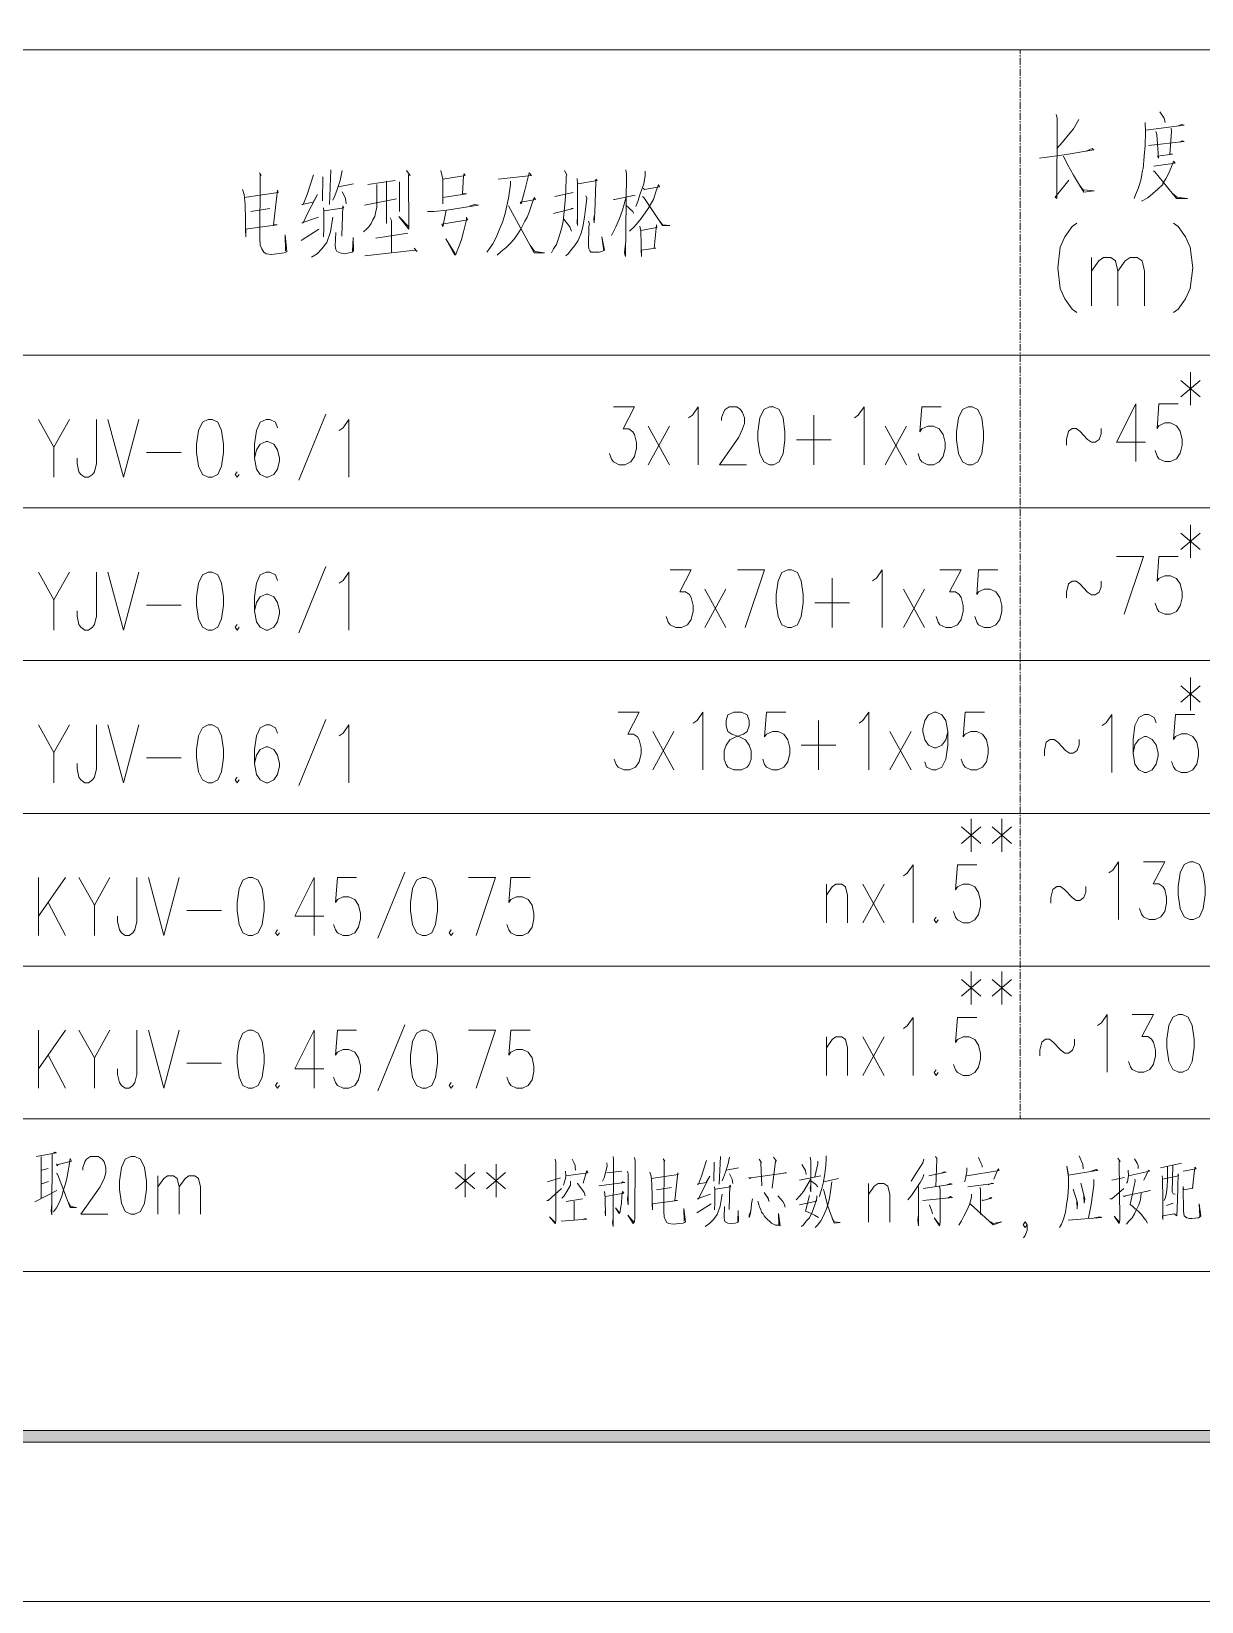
# Model space of a CAD drawing. Header units: millimetres. Extents: x -4415 to 173792, y -78716 to 47289.
# Drawn here: x 115265 to 136509, y -78716 to -50198 of the extents above; entities that cross this region are included whole.
import ezdxf

# ---------------------------------------------------------------- set-up
doc = ezdxf.new("R2010")
doc.units = ezdxf.units.MM

msp = doc.modelspace()

# ---------------------------------------------------------------- hatches: boundary and pattern name
h = msp.add_hatch(color=0)
h.dxf.hatch_style = 2
h.paths.add_polyline_path([(2980, -75821), (3191, -75611), (170687, -75611), (170896, -75821)])

# ---------------------------------------------------------------- linework, layer by layer
at = {"color": 0, "lineweight": 0}
for points in [[(-4415, -78716), (173792, -78716), (173792, 47289), (-4415, 47289)], [(128666, -57018), (128561, -57067), (128491, -57217), (128456, -57468), (128456, -57617), (128491, -57867), (128561, -58017), (128666, -58068), (128736, -58068), (128841, -58017), (128911, -57867), (128946, -57617), (128946, -57468), (128911, -57217), (128841, -57067), (128736, -57018)], [(132271, -57018), (132167, -57067), (132096, -57217), (132062, -57468), (132062, -57617), (132096, -57867), (132167, -58017), (132271, -58068), (132342, -58068), (132446, -58017), (132517, -57867), (132551, -57617), (132551, -57468), (132517, -57217), (132446, -57067), (132342, -57018)], [(118474, -57246), (118369, -57297), (118299, -57446), (118264, -57696), (118264, -57847), (118299, -58097), (118369, -58247), (118474, -58296), (118544, -58296), (118649, -58247), (118719, -58097), (118753, -57847), (118753, -57696), (118719, -57446), (118649, -57297), (118544, -57246)], [(118474, -60020), (118369, -60070), (118299, -60220), (118264, -60470), (118264, -60619), (118299, -60869), (118369, -61020), (118474, -61070), (118544, -61070), (118649, -61020), (118719, -60869), (118753, -60619), (118753, -60470), (118719, -60220), (118649, -60070), (118544, -60020)], [(128996, -59977), (128891, -60027), (128820, -60177), (128785, -60427), (128785, -60577), (128820, -60827), (128891, -60977), (128996, -61027), (129066, -61027), (129171, -60977), (129240, -60827), (129275, -60577), (129275, -60427), (129240, -60177), (129171, -60027), (129066, -59977)], [(128017, -62562), (127911, -62612), (127877, -62713), (127877, -62813), (127911, -62912), (127981, -62962), (128122, -63012), (128227, -63063), (128297, -63162), (128331, -63262), (128331, -63413), (128297, -63512), (128261, -63562), (128156, -63612), (128017, -63612), (127911, -63562), (127877, -63512), (127842, -63413), (127842, -63262), (127877, -63162), (127947, -63063), (128052, -63012), (128192, -62962), (128261, -62912), (128297, -62813), (128297, -62713), (128261, -62612), (128156, -62562)], [(118474, -62793), (118369, -62844), (118299, -62993), (118264, -63243), (118264, -63393), (118299, -63643), (118369, -63794), (118474, -63843), (118544, -63843), (118649, -63794), (118719, -63643), (118753, -63393), (118753, -63243), (118719, -62993), (118649, -62844), (118544, -62793)], [(136295, -65280), (136190, -65330), (136121, -65480), (136085, -65730), (136085, -65881), (136121, -66130), (136190, -66280), (136295, -66330), (136365, -66330), (136470, -66280), (136540, -66130), (136576, -65881), (136576, -65730), (136540, -65480), (136470, -65330), (136365, -65280)], [(119209, -65567), (119103, -65616), (119034, -65767), (118999, -66017), (118999, -66167), (119034, -66416), (119103, -66567), (119209, -66617), (119280, -66617), (119384, -66567), (119454, -66416), (119489, -66167), (119489, -66017), (119454, -65767), (119384, -65616), (119280, -65567)], [(122359, -65567), (122254, -65616), (122184, -65767), (122149, -66017), (122149, -66167), (122184, -66416), (122254, -66567), (122359, -66617), (122429, -66617), (122534, -66567), (122604, -66416), (122640, -66167), (122640, -66017), (122604, -65767), (122534, -65616), (122429, -65567)], [(136092, -68053), (135986, -68104), (135917, -68254), (135881, -68503), (135881, -68653), (135917, -68904), (135986, -69054), (136092, -69103), (136161, -69103), (136267, -69054), (136336, -68904), (136372, -68653), (136372, -68503), (136336, -68254), (136267, -68104), (136161, -68053)], [(119209, -68340), (119103, -68390), (119034, -68541), (118999, -68790), (118999, -68940), (119034, -69190), (119103, -69340), (119209, -69390), (119280, -69390), (119384, -69340), (119454, -69190), (119489, -68940), (119489, -68790), (119454, -68541), (119384, -68390), (119280, -68340)], [(122359, -68340), (122254, -68390), (122184, -68541), (122149, -68790), (122149, -68940), (122184, -69190), (122254, -69340), (122359, -69390), (122429, -69390), (122534, -69340), (122604, -69190), (122640, -68940), (122640, -68790), (122604, -68541), (122534, -68390), (122429, -68340)], [(117073, -70632), (116968, -70682), (116898, -70832), (116863, -71082), (116863, -71232), (116898, -71482), (116968, -71632), (117073, -71682), (117143, -71682), (117248, -71632), (117318, -71482), (117353, -71232), (117353, -71082), (117318, -70832), (117248, -70682), (117143, -70632)], [(2980, -75821), (3191, -75611), (170687, -75611), (170896, -75821)]]:
    msp.add_lwpolyline(points, close=True, dxfattribs=at)
for points in [[(95256, -50533), (155812, -50533)], [(133213, -50533), (133213, -50603)], [(133213, -50627), (133213, -50652)], [(133213, -50677), (133213, -50802)], [(133213, -50827), (133213, -50853)], [(133213, -50877), (133213, -51002)], [(133213, -51028), (133213, -51052)], [(133213, -51077), (133213, -51203)], [(133213, -51227), (133213, -51252)], [(133213, -51277), (133213, -51402)], [(133213, -51427), (133213, -51452)], [(133213, -51477), (133213, -51602)], [(133213, -51627), (133213, -51652)], [(133213, -51677), (133213, -51803)], [(133213, -51827), (133213, -51852)], [(133213, -51877), (133213, -52002)], [(133870, -51709), (133888, -51774), (133879, -53232), (133852, -53207), (134102, -52900)], [(134282, -51798), (134184, -51965), (134085, -52081), (133986, -52209), (133879, -52323)], [(135482, -51850), (135491, -52029), (135482, -52273), (135465, -52464), (135446, -52695), (135438, -52721), (135411, -52874), (135366, -53040), (135312, -53168), (135285, -53232)], [(135500, -51991), (136190, -51901), (136145, -51889), (136082, -51914)], [(135751, -51658), (135832, -51774), (135849, -51850)], [(133213, -52027), (133213, -52052)], [(133213, -52078), (133213, -52202)], [(135545, -52273), (136190, -52196), (136154, -52183), (136118, -52209)], [(135679, -52016), (135698, -52068), (135724, -52503), (135706, -52464), (135984, -52426), (135931, -52426), (135966, -52016), (135957, -51953)], [(133213, -52227), (133213, -52253)], [(133213, -52277), (133213, -52402)], [(133213, -52428), (133213, -52452)], [(133566, -52503), (134013, -52438), (134551, -52349), (134524, -52323), (134416, -52375)], [(134005, -52464), (134076, -52618), (134184, -52810), (134291, -52989), (134372, -53117), (134560, -53091), (134372, -53078)], [(120702, -52713), (120674, -53340)], [(120907, -52726), (120872, -52905), (120818, -53072), (120773, -53186), (120737, -53263)], [(122072, -52726), (122144, -52815), (122108, -52802), (122117, -53788), (121937, -53557), (122117, -53749)], [(122699, -52726), (122735, -52879), (122735, -53327), (122735, -53212), (123164, -53148), (123093, -53148), (123111, -52828), (123119, -52776), (123138, -52815), (123075, -52828), (122735, -52879)], [(124946, -52726), (124983, -52802), (124974, -52841), (124965, -53096), (124956, -53276), (124946, -53403), (124929, -53532), (124920, -53647), (124893, -53762), (124866, -53865), (124831, -53980), (124795, -54069), (124741, -54146), (124705, -54222)], [(126058, -52713), (126066, -52789), (126049, -54287), (126031, -54222), (126049, -54056)], [(126408, -52739), (126408, -52815), (126381, -52969), (126317, -53148), (126272, -53288), (126237, -53379)], [(133213, -52477), (133213, -52602)], [(133213, -52627), (133213, -52652)], [(133213, -52678), (133213, -52802)], [(135644, -52643), (136028, -52592), (136001, -52554), (135957, -52669), (135904, -52797), (135859, -52874), (135805, -52963), (135805, -52976), (135715, -53066), (135626, -53142), (135535, -53220), (135420, -53283)], [(135634, -52733), (135661, -52746), (136055, -53232), (136253, -53232), (136244, -53232), (136065, -53207), (135984, -53142)], [(119403, -52764), (119438, -52815), (119420, -52802), (119420, -53109), (119412, -53711), (119412, -53954), (119420, -54082), (119447, -54146), (119483, -54210), (119527, -54235), (119626, -54248), (119851, -54222), (119886, -54210), (119904, -54197), (119869, -53890), (119877, -54185)], [(120387, -52802), (120271, -53161), (120199, -53340), (120173, -53340), (120379, -53301), (120459, -53161), (120290, -53481), (120199, -53673), (120173, -53673), (120478, -53570)], [(120558, -52841), (120549, -53276)], [(120836, -53020), (121113, -52969)], [(121535, -52981), (121535, -53301), (121535, -53392), (121517, -53468), (121498, -53557), (121463, -53621), (121436, -53686), (121391, -53749), (121346, -53788), (121292, -53839)], [(121373, -52981), (121866, -52905)], [(121713, -52917), (121713, -53686)], [(121946, -52930), (121946, -53468)], [(123962, -52917), (123962, -52981), (123926, -53225), (123899, -53366), (123863, -53506), (123818, -53660), (123765, -53788), (123702, -53941), (123639, -54056), (123568, -54159), (123532, -54210)], [(123738, -52879), (124346, -52815), (124302, -52764), (124284, -52841), (124222, -53083), (124159, -53327), (124141, -53301), (124159, -53301), (124418, -53250), (124391, -53212), (124346, -53353), (124302, -53481), (124266, -53570), (124222, -53647), (124159, -53775), (124096, -53877), (124024, -53980), (123962, -54043), (123882, -54120), (123791, -54197), (123719, -54261)], [(125171, -52867), (125179, -52956), (125179, -53595), (125179, -53723), (125171, -53673), (125179, -53545)], [(125189, -52969), (125538, -52905), (125511, -52879), (125511, -52943), (125493, -53481), (125484, -53673), (125476, -53608), (125484, -53545)], [(126371, -53046), (126398, -53072), (126667, -53020), (126649, -52981), (126604, -53109), (126559, -53250), (126505, -53340), (126461, -53416), (126408, -53493), (126336, -53595), (126282, -53660), (126210, -53749), (126121, -53826)], [(133213, -52827), (133213, -52853)], [(133213, -52877), (133213, -53002)], [(133213, -53028), (133213, -53052)], [(134291, -52989), (134372, -53091)], [(119098, -53072), (119125, -53161), (119143, -53340), (119152, -53621), (119152, -53647), (119160, -53928), (119152, -53788), (119725, -53711), (119663, -53711), (119734, -53083), (119743, -53122), (119125, -53212)], [(120907, -53109), (120970, -53225), (120979, -53327)], [(121311, -53353), (121892, -53237)], [(124768, -53199), (125099, -53122)], [(125332, -53186), (125350, -53225), (125332, -53379), (125305, -53570), (125278, -53749), (125243, -53865), (125189, -53993), (125126, -54095), (125072, -54159), (125010, -54235), (124965, -54274)], [(126058, -53225), (125995, -53442), (125942, -53595), (125878, -53749), (125798, -53902)], [(125834, -53250), (125851, -53250), (126228, -53174)], [(126362, -53199), (126381, -53212), (126721, -53723), (126855, -53723), (126721, -53711), (126676, -53647)], [(133213, -53077), (133213, -53203)], [(133213, -53227), (133213, -53252)], [(133213, -53278), (133213, -53402)], [(119251, -53468), (119591, -53416)], [(120737, -53570), (120692, -53839), (120630, -54031), (120540, -54146), (120451, -54235), (120352, -54300)], [(120567, -53403), (120576, -53468), (120576, -53749), (120576, -53775), (120567, -53928)], [(120585, -53455), (120934, -53403), (120917, -53366), (120898, -53915)], [(121776, -53583), (121803, -53634), (121803, -54210)], [(122457, -53468), (122573, -53468), (122806, -53442), (123379, -53353), (123317, -53340), (123227, -53366)], [(122797, -53442), (122735, -53749), (122717, -53699), (123191, -53621), (123164, -53570), (123164, -53621), (123111, -53839), (123075, -53980), (123030, -54095), (122995, -54185), (122968, -54248), (122950, -54261), (122789, -53967), (122958, -54235)], [(123926, -53366), (124391, -54222), (124579, -54222), (124410, -54197), (124391, -54185), (124320, -54082)], [(124741, -53506), (125099, -53416), (125072, -53416), (125064, -53429)], [(124929, -53608), (125037, -53749), (125072, -53826)], [(126058, -53353), (126183, -53468), (126201, -53506)], [(133213, -53427), (133213, -53453)], [(133213, -53477), (133213, -53602)], [(120164, -53993), (120486, -53788)], [(120791, -53852), (120782, -54095), (120791, -54159), (120809, -54197), (120872, -54222), (120952, -54235), (121033, -54222), (121086, -54210), (121113, -54185), (121104, -53941), (121096, -54185)], [(121517, -53954), (122099, -53865)], [(125377, -53647), (125395, -53699), (125386, -53736), (125377, -54095), (125386, -54146), (125404, -54185), (125422, -54210), (125457, -54210), (125574, -54210), (125619, -54197), (125672, -54172), (125619, -53928), (125655, -54185)], [(126309, -53736), (126326, -53826), (126344, -54287), (126336, -54172), (126604, -54133), (126569, -54133), (126613, -53711), (126622, -53762), (126326, -53813)], [(133213, -53628), (133213, -53652)], [(133213, -53677), (133213, -53803)], [(133213, -53827), (133213, -53852)], [(133213, -53878), (133213, -54002)], [(134247, -53680), (134160, -53743), (134029, -53929), (133941, -54117), (133897, -54492), (133941, -54868), (134029, -55054), (134160, -55242), (134247, -55304)], [(135998, -53680), (136085, -53743), (136216, -53929), (136304, -54117), (136348, -54492), (136304, -54868), (136216, -55054), (136085, -55242), (135998, -55304)], [(122216, -54133), (122269, -54197), (122233, -54172), (121319, -54274)], [(133213, -54027), (133213, -54053)], [(133213, -54077), (133213, -54202)], [(133213, -54228), (133213, -54252)], [(133213, -54277), (133213, -54403)], [(133213, -54427), (133213, -54452)], [(134510, -55180), (134510, -54305)], [(134510, -54555), (134641, -54367), (134729, -54305), (134860, -54305), (134948, -54367), (134991, -54555), (134991, -55180)], [(134991, -54555), (135123, -54367), (135210, -54305), (135341, -54305), (135429, -54367), (135473, -54555), (135473, -55180)], [(133213, -54477), (133213, -54602)], [(133213, -54627), (133213, -54652)], [(133213, -54678), (133213, -54802)], [(133213, -54828), (133213, -54853)], [(133213, -54877), (133213, -55003)], [(133213, -55028), (133213, -55052)], [(133213, -55077), (133213, -55202)], [(133213, -55227), (133213, -55252)], [(133213, -55278), (133213, -55402)], [(133213, -55427), (133213, -55453)], [(133213, -55477), (133213, -55602)], [(133213, -55628), (133213, -55652)], [(133213, -55677), (133213, -55803)], [(133213, -55827), (133213, -55852)], [(133213, -55878), (133213, -56002)], [(95256, -56080), (155812, -56080)], [(133213, -56027), (133213, -56053)], [(133213, -56077), (133213, -56202)], [(133213, -56228), (133213, -56252)], [(133213, -56277), (133213, -56403)], [(133213, -56427), (133213, -56452)], [(136306, -56387), (136306, -56987)], [(133213, -56478), (133213, -56602)], [(133213, -56627), (133213, -56653)], [(133213, -56677), (133213, -56802)], [(136131, -56537), (136481, -56836)], [(136481, -56537), (136131, -56836)], [(125831, -57018), (126216, -57018), (126006, -57417), (126111, -57417), (126181, -57468), (126216, -57517), (126251, -57667), (126251, -57767), (126216, -57917), (126146, -58017), (126041, -58068), (125936, -58068), (125831, -58017), (125796, -57968), (125761, -57867)], [(127197, -57217), (127266, -57167), (127372, -57018), (127372, -58068)], [(127791, -57267), (127791, -57217), (127827, -57118), (127861, -57067), (127931, -57018), (128071, -57018), (128141, -57067), (128177, -57118), (128211, -57217), (128211, -57317), (128177, -57417), (128106, -57567), (127756, -58068), (128246, -58068)], [(130207, -57217), (130276, -57167), (130382, -57018), (130382, -58068)], [(131781, -57018), (131431, -57018), (131396, -57468), (131431, -57417), (131537, -57368), (131641, -57368), (131746, -57417), (131817, -57517), (131851, -57667), (131851, -57767), (131817, -57917), (131746, -58017), (131641, -58068), (131537, -58068), (131431, -58017), (131396, -57968), (131362, -57867)], [(133213, -56828), (133213, -56852)], [(133213, -56877), (133213, -57003)], [(133213, -57027), (133213, -57052)], [(135315, -56960), (134965, -57660), (135490, -57660)], [(135315, -56960), (135315, -58010)], [(136085, -56960), (135735, -56960), (135700, -57410), (135735, -57360), (135840, -57310), (135946, -57310), (136051, -57360), (136121, -57460), (136155, -57609), (136155, -57710), (136121, -57859), (136051, -57960), (135946, -58010), (135840, -58010), (135735, -57960), (135700, -57910), (135665, -57810)], [(115393, -57246), (115674, -57747), (115954, -57246)], [(116444, -57246), (116444, -58046), (116409, -58196), (116374, -58247), (116304, -58296), (116234, -58296), (116164, -58247), (116129, -58196), (116093, -58046), (116093, -57946)], [(116654, -57246), (116934, -58296), (117214, -57246)], [(119734, -57397), (119699, -57297), (119594, -57246), (119524, -57246), (119419, -57297), (119349, -57446), (119314, -57696), (119314, -57946), (119349, -58146), (119419, -58247), (119524, -58296), (119559, -58296), (119664, -58247), (119734, -58146), (119769, -57997), (119769, -57946), (119734, -57796), (119664, -57696), (119559, -57647), (119524, -57647), (119419, -57696), (119349, -57796), (119314, -57946)], [(120610, -57147), (120119, -58347)], [(120854, -57446), (120924, -57397), (121029, -57246), (121029, -58296)], [(129471, -57167), (129471, -58068)], [(133213, -57078), (133213, -57202)], [(133213, -57227), (133213, -57253)], [(133213, -57278), (133213, -57402)], [(126461, -58068), (126847, -57368)], [(126847, -58068), (126461, -57368)], [(130766, -58068), (131151, -57368)], [(131151, -58068), (130766, -57368)], [(133213, -57428), (133213, -57453)], [(133213, -57477), (133213, -57603)], [(134055, -57710), (134055, -57609), (134091, -57460), (134160, -57410), (134230, -57410), (134300, -57460), (134440, -57609), (134510, -57660), (134580, -57660), (134650, -57609), (134685, -57509), (134685, -57410)], [(115674, -57747), (115674, -58296)], [(117354, -57847), (117984, -57847)], [(129157, -57617), (129786, -57617)], [(133213, -57628), (133213, -57652)], [(133213, -57677), (133213, -57803)], [(133213, -57827), (133213, -57853)], [(133213, -57878), (133213, -58002)], [(133213, -58028), (133213, -58053)], [(133213, -58077), (133213, -58203)], [(118999, -58196), (118964, -58247), (118999, -58296), (119034, -58247)], [(133213, -58228), (133213, -58252)], [(133213, -58277), (133213, -58403)], [(133213, -58427), (133213, -58452)], [(133213, -58478), (133213, -58602)], [(133213, -58627), (133213, -58653)], [(133213, -58677), (133213, -58803)], [(95256, -58853), (155812, -58853)], [(133213, -58828), (133213, -58852)], [(133213, -58877), (133213, -59003)], [(133213, -59027), (133213, -59052)], [(133213, -59078), (133213, -59202)], [(133213, -59227), (133213, -59253)], [(133213, -59277), (133213, -59402)], [(136131, -59310), (136481, -59610)], [(136481, -59310), (136131, -59610)], [(136306, -59160), (136306, -59761)], [(133213, -59428), (133213, -59452)], [(133213, -59477), (133213, -59603)], [(133213, -59627), (133213, -59652)], [(133213, -59678), (133213, -59802)], [(133213, -59827), (133213, -59853)], [(133213, -59878), (133213, -60002)], [(134965, -59734), (135455, -59734), (135105, -60784)], [(136085, -59734), (135735, -59734), (135700, -60184), (135735, -60133), (135840, -60084), (135946, -60084), (136051, -60133), (136121, -60233), (136155, -60383), (136155, -60483), (136121, -60633), (136051, -60733), (135946, -60784), (135840, -60784), (135735, -60733), (135700, -60684), (135665, -60583)], [(115393, -60020), (115674, -60520), (115954, -60020)], [(116444, -60020), (116444, -60820), (116409, -60970), (116374, -61020), (116304, -61070), (116234, -61070), (116164, -61020), (116129, -60970), (116093, -60820), (116093, -60720)], [(116654, -60020), (116934, -61070), (117214, -60020)], [(119734, -60170), (119699, -60070), (119594, -60020), (119524, -60020), (119419, -60070), (119349, -60220), (119314, -60470), (119314, -60720), (119349, -60920), (119419, -61020), (119524, -61070), (119559, -61070), (119664, -61020), (119734, -60920), (119769, -60770), (119769, -60720), (119734, -60570), (119664, -60470), (119559, -60420), (119524, -60420), (119419, -60470), (119349, -60570), (119314, -60720)], [(120610, -59919), (120119, -61120)], [(120854, -60220), (120924, -60170), (121029, -60020), (121029, -61070)], [(126861, -59977), (127245, -59977), (127036, -60377), (127140, -60377), (127210, -60427), (127245, -60477), (127280, -60627), (127280, -60727), (127245, -60877), (127175, -60977), (127070, -61027), (126965, -61027), (126861, -60977), (126825, -60927), (126790, -60827)], [(128085, -59977), (128575, -59977), (128225, -61027)], [(129800, -60127), (129800, -61027)], [(130535, -60177), (130605, -60127), (130710, -59977), (130710, -61027)], [(131760, -59977), (132145, -59977), (131935, -60377), (132040, -60377), (132110, -60427), (132145, -60477), (132181, -60627), (132181, -60727), (132145, -60877), (132076, -60977), (131970, -61027), (131865, -61027), (131760, -60977), (131726, -60927), (131690, -60827)], [(132810, -59977), (132460, -59977), (132426, -60427), (132460, -60377), (132565, -60327), (132670, -60327), (132776, -60377), (132845, -60477), (132881, -60627), (132881, -60727), (132845, -60877), (132776, -60977), (132670, -61027), (132565, -61027), (132460, -60977), (132426, -60927), (132390, -60827)], [(133213, -60028), (133213, -60053)], [(133213, -60077), (133213, -60203)], [(127491, -61027), (127875, -60327)], [(127875, -61027), (127491, -60327)], [(131095, -61027), (131480, -60327)], [(131480, -61027), (131095, -60327)], [(133213, -60228), (133213, -60252)], [(133213, -60278), (133213, -60403)], [(133213, -60427), (133213, -60453)], [(134055, -60483), (134055, -60383), (134091, -60233), (134160, -60184), (134230, -60184), (134300, -60233), (134440, -60383), (134510, -60434), (134580, -60434), (134650, -60383), (134685, -60283), (134685, -60184)], [(115674, -60520), (115674, -61070)], [(117354, -60619), (117984, -60619)], [(129485, -60577), (130115, -60577)], [(133213, -60478), (133213, -60602)], [(133213, -60628), (133213, -60653)], [(133213, -60677), (133213, -60803)], [(118999, -60970), (118964, -61020), (118999, -61070), (119034, -61020)], [(133213, -60828), (133213, -60852)], [(133213, -60878), (133213, -61003)], [(133213, -61027), (133213, -61053)], [(133213, -61078), (133213, -61202)], [(133213, -61228), (133213, -61253)], [(133213, -61277), (133213, -61403)], [(133213, -61428), (133213, -61452)], [(133213, -61477), (133213, -61603)], [(95256, -61626), (155812, -61626)], [(133213, -61627), (133213, -61652)], [(133213, -61678), (133213, -61802)], [(133213, -61828), (133213, -61853)], [(133213, -61877), (133213, -62003)], [(133213, -62028), (133213, -62052)], [(133213, -62077), (133213, -62203)], [(136131, -62084), (136481, -62383)], [(136481, -62084), (136131, -62383)], [(136306, -61933), (136306, -62533)], [(133213, -62227), (133213, -62252)], [(133213, -62278), (133213, -62402)], [(133213, -62427), (133213, -62453)], [(120610, -62693), (120119, -63894)], [(125917, -62562), (126301, -62562), (126092, -62962), (126197, -62962), (126267, -63012), (126301, -63063), (126337, -63212), (126337, -63312), (126301, -63462), (126231, -63562), (126126, -63612), (126021, -63612), (125917, -63562), (125882, -63512), (125846, -63413)], [(127281, -62762), (127351, -62713), (127456, -62562), (127456, -63612)], [(128961, -62562), (128611, -62562), (128577, -63012), (128611, -62962), (128717, -62912), (128822, -62912), (128927, -62962), (128997, -63063), (129032, -63212), (129032, -63312), (128997, -63462), (128927, -63562), (128822, -63612), (128717, -63612), (128611, -63562), (128577, -63512), (128542, -63413)], [(129557, -62713), (129557, -63612)], [(130291, -62762), (130362, -62713), (130466, -62562), (130466, -63612)], [(131902, -62912), (131867, -63063), (131796, -63162), (131692, -63212), (131657, -63212), (131552, -63162), (131482, -63063), (131447, -62912), (131447, -62862), (131482, -62713), (131552, -62612), (131657, -62562), (131692, -62562), (131796, -62612), (131867, -62713), (131902, -62912), (131902, -63162), (131867, -63413), (131796, -63562), (131692, -63612), (131621, -63612), (131516, -63562), (131482, -63462)], [(132567, -62562), (132217, -62562), (132182, -63012), (132217, -62962), (132321, -62912), (132427, -62912), (132532, -62962), (132602, -63063), (132637, -63212), (132637, -63312), (132602, -63462), (132532, -63562), (132427, -63612), (132321, -63612), (132217, -63562), (132182, -63512), (132146, -63413)], [(133213, -62478), (133213, -62602)], [(133213, -62628), (133213, -62653)], [(133213, -62677), (133213, -62803)], [(134706, -62807), (134775, -62757), (134881, -62606), (134881, -63656)], [(135685, -62757), (135650, -62657), (135545, -62606), (135475, -62606), (135370, -62657), (135300, -62807), (135265, -63056), (135265, -63306), (135300, -63507), (135370, -63607), (135475, -63656), (135510, -63656), (135615, -63607), (135685, -63507), (135720, -63357), (135720, -63306), (135685, -63157), (135615, -63056), (135510, -63007), (135475, -63007), (135370, -63056), (135300, -63157), (135265, -63306)], [(136386, -62606), (136036, -62606), (136000, -63056), (136036, -63007), (136140, -62956), (136245, -62956), (136350, -63007), (136420, -63107), (136455, -63257), (136455, -63357), (136420, -63507), (136350, -63607), (136245, -63656), (136140, -63656), (136036, -63607), (136000, -63556), (135965, -63457)], [(115393, -62793), (115674, -63293), (115954, -62793)], [(116444, -62793), (116444, -63593), (116409, -63743), (116374, -63794), (116304, -63843), (116234, -63843), (116164, -63794), (116129, -63743), (116093, -63593), (116093, -63493)], [(116654, -62793), (116934, -63843), (117214, -62793)], [(119734, -62943), (119699, -62844), (119594, -62793), (119524, -62793), (119419, -62844), (119349, -62993), (119314, -63243), (119314, -63493), (119349, -63694), (119419, -63794), (119524, -63843), (119559, -63843), (119664, -63794), (119734, -63694), (119769, -63544), (119769, -63493), (119734, -63343), (119664, -63243), (119559, -63194), (119524, -63194), (119419, -63243), (119349, -63343), (119314, -63493)], [(120854, -62993), (120924, -62943), (121029, -62793), (121029, -63843)], [(126547, -63612), (126931, -62912)], [(126931, -63612), (126547, -62912)], [(130852, -63612), (131237, -62912)], [(131237, -63612), (130852, -62912)], [(133213, -62828), (133213, -62852)], [(133213, -62878), (133213, -63003)], [(115674, -63293), (115674, -63843)], [(129242, -63162), (129872, -63162)], [(133213, -63027), (133213, -63053)], [(133213, -63078), (133213, -63202)], [(133213, -63228), (133213, -63253)], [(133213, -63277), (133213, -63403)], [(133655, -63357), (133655, -63257), (133690, -63107), (133760, -63056), (133830, -63056), (133901, -63107), (134040, -63257), (134110, -63306), (134180, -63306), (134250, -63257), (134285, -63157), (134285, -63056)], [(117354, -63393), (117984, -63393)], [(133213, -63428), (133213, -63452)], [(133213, -63478), (133213, -63603)], [(118999, -63743), (118964, -63794), (118999, -63843), (119034, -63794)], [(133213, -63627), (133213, -63653)], [(133213, -63678), (133213, -63802)], [(133213, -63828), (133213, -63853)], [(133213, -63877), (133213, -64003)], [(133213, -64028), (133213, -64052)], [(133213, -64078), (133213, -64203)], [(95256, -64400), (155812, -64400)], [(133213, -64227), (133213, -64253)], [(133213, -64278), (133213, -64402)], [(133213, -64428), (133213, -64453)], [(132149, -64647), (132499, -64947)], [(132499, -64647), (132149, -64947)], [(132324, -64497), (132324, -65097)], [(132709, -64647), (133059, -64947)], [(133059, -64647), (132709, -64947)], [(132884, -64497), (132884, -65097)], [(133213, -64478), (133213, -64603)], [(133213, -64628), (133213, -64652)], [(133213, -64677), (133213, -64803)], [(133213, -64827), (133213, -64853)], [(133213, -64878), (133213, -65002)], [(133213, -65028), (133213, -65053)], [(133213, -65078), (133213, -65203)], [(133213, -65228), (133213, -65253)], [(133213, -65277), (133213, -65403)], [(134825, -65480), (134896, -65430), (135000, -65280), (135000, -66330)], [(135455, -65280), (135840, -65280), (135630, -65680), (135735, -65680), (135805, -65730), (135840, -65780), (135875, -65930), (135875, -66030), (135840, -66180), (135771, -66280), (135665, -66330), (135560, -66330), (135455, -66280), (135421, -66231), (135385, -66130)], [(115393, -66617), (115393, -65567)], [(115884, -65567), (115393, -66267)], [(116129, -65567), (116409, -66066), (116689, -65567)], [(117179, -65567), (117179, -66367), (117144, -66517), (117109, -66567), (117039, -66617), (116969, -66617), (116898, -66567), (116864, -66517), (116829, -66367), (116829, -66267)], [(117389, -65567), (117669, -66617), (117949, -65567)], [(120399, -65567), (120049, -66267), (120574, -66267)], [(120399, -65567), (120399, -66617)], [(121169, -65567), (120819, -65567), (120785, -66017), (120819, -65966), (120924, -65917), (121029, -65917), (121135, -65966), (121204, -66066), (121239, -66217), (121239, -66316), (121204, -66467), (121135, -66567), (121029, -66617), (120924, -66617), (120819, -66567), (120785, -66517), (120749, -66416)], [(122044, -65466), (121554, -66666)], [(123199, -65567), (123689, -65567), (123339, -66617)], [(124320, -65567), (123970, -65567), (123934, -66017), (123970, -65966), (124074, -65917), (124179, -65917), (124284, -65966), (124354, -66066), (124389, -66217), (124389, -66316), (124354, -66467), (124284, -66567), (124179, -66617), (124074, -66617), (123970, -66567), (123934, -66517), (123899, -66416)], [(131097, -65536), (131166, -65486), (131272, -65335), (131272, -66386)], [(132427, -65335), (132077, -65335), (132042, -65786), (132077, -65736), (132182, -65685), (132287, -65685), (132392, -65736), (132462, -65835), (132496, -65986), (132496, -66086), (132462, -66236), (132392, -66336), (132287, -66386), (132182, -66386), (132077, -66336), (132042, -66285), (132007, -66185)], [(133213, -65428), (133213, -65452)], [(133213, -65478), (133213, -65603)], [(129697, -66386), (129697, -65685)], [(129697, -65886), (129802, -65736), (129872, -65685), (129977, -65685), (130047, -65736), (130082, -65886), (130082, -66386)], [(130362, -66386), (130747, -65685)], [(130747, -66386), (130362, -65685)], [(133213, -65627), (133213, -65653)], [(133213, -65678), (133213, -65803)], [(133213, -65828), (133213, -65853)], [(133213, -65877), (133213, -66003)], [(133775, -66030), (133775, -65930), (133810, -65780), (133880, -65730), (133950, -65730), (134020, -65780), (134160, -65930), (134230, -65980), (134300, -65980), (134370, -65930), (134405, -65830), (134405, -65730)], [(115568, -66017), (115884, -66617)], [(116409, -66066), (116409, -66617)], [(133213, -66028), (133213, -66052)], [(133213, -66078), (133213, -66203)], [(118089, -66167), (118719, -66167)], [(131692, -66285), (131657, -66336), (131692, -66386), (131727, -66336)], [(133213, -66227), (133213, -66253)], [(133213, -66278), (133213, -66402)], [(133213, -66428), (133213, -66453)], [(119734, -66517), (119699, -66567), (119734, -66617), (119769, -66567)], [(122884, -66517), (122849, -66567), (122884, -66617), (122919, -66567)], [(133213, -66477), (133213, -66603)], [(133213, -66628), (133213, -66652)], [(133213, -66678), (133213, -66803)], [(133213, -66827), (133213, -66853)], [(133213, -66878), (133213, -67002)], [(95256, -67174), (155812, -67174)], [(132324, -67271), (132324, -67871)], [(132884, -67271), (132884, -67871)], [(133213, -67028), (133213, -67053)], [(133213, -67078), (133213, -67203)], [(133213, -67228), (133213, -67252)], [(133213, -67278), (133213, -67403)], [(132149, -67420), (132499, -67721)], [(132499, -67420), (132149, -67721)], [(132709, -67420), (133059, -67721)], [(133059, -67420), (132709, -67721)], [(133213, -67427), (133213, -67453)], [(133213, -67478), (133213, -67602)], [(133213, -67628), (133213, -67653)], [(133213, -67678), (133213, -67803)], [(133213, -67828), (133213, -67853)], [(131097, -68309), (131166, -68259), (131272, -68109), (131272, -69159)], [(132427, -68109), (132077, -68109), (132042, -68559), (132077, -68510), (132182, -68459), (132287, -68459), (132392, -68510), (132462, -68609), (132496, -68759), (132496, -68860), (132462, -69009), (132392, -69109), (132287, -69159), (132182, -69159), (132077, -69109), (132042, -69059), (132007, -68959)], [(133213, -67878), (133213, -68003)], [(133213, -68028), (133213, -68053)], [(133213, -68078), (133213, -68203)], [(134621, -68254), (134692, -68204), (134796, -68053), (134796, -69103)], [(135251, -68053), (135636, -68053), (135426, -68454), (135531, -68454), (135601, -68503), (135636, -68554), (135672, -68704), (135672, -68804), (135636, -68954), (135567, -69054), (135461, -69103), (135356, -69103), (135251, -69054), (135217, -69003), (135181, -68904)], [(115393, -69390), (115393, -68340)], [(115884, -68340), (115393, -69040)], [(116129, -68340), (116409, -68840), (116689, -68340)], [(117179, -68340), (117179, -69140), (117144, -69290), (117109, -69340), (117039, -69390), (116969, -69390), (116898, -69340), (116864, -69290), (116829, -69140), (116829, -69040)], [(117389, -68340), (117669, -69390), (117949, -68340)], [(120399, -68340), (120049, -69040), (120574, -69040)], [(120399, -68340), (120399, -69390)], [(121169, -68340), (120819, -68340), (120785, -68790), (120819, -68740), (120924, -68690), (121029, -68690), (121135, -68740), (121204, -68840), (121239, -68990), (121239, -69090), (121204, -69241), (121135, -69340), (121029, -69390), (120924, -69390), (120819, -69340), (120785, -69290), (120749, -69190)], [(122044, -68240), (121554, -69440)], [(123199, -68340), (123689, -68340), (123339, -69390)], [(124320, -68340), (123970, -68340), (123934, -68790), (123970, -68740), (124074, -68690), (124179, -68690), (124284, -68740), (124354, -68840), (124389, -68990), (124389, -69090), (124354, -69241), (124284, -69340), (124179, -69390), (124074, -69390), (123970, -69340), (123934, -69290), (123899, -69190)], [(133213, -68228), (133213, -68253)], [(133213, -68278), (133213, -68403)], [(133213, -68428), (133213, -68453)], [(129697, -69159), (129697, -68459)], [(129697, -68659), (129802, -68510), (129872, -68459), (129977, -68459), (130047, -68510), (130082, -68659), (130082, -69159)], [(130362, -69159), (130747, -68459)], [(130747, -69159), (130362, -68459)], [(133213, -68477), (133213, -68603)], [(133213, -68628), (133213, -68652)], [(133213, -68678), (133213, -68803)], [(133571, -68804), (133571, -68704), (133606, -68554), (133676, -68503), (133746, -68503), (133816, -68554), (133956, -68704), (134026, -68753), (134096, -68753), (134166, -68704), (134201, -68604), (134201, -68503)], [(115568, -68790), (115884, -69390)], [(116409, -68840), (116409, -69390)], [(118089, -68940), (118719, -68940)], [(133213, -68828), (133213, -68853)], [(133213, -68878), (133213, -69003)], [(119734, -69290), (119699, -69340), (119734, -69390), (119769, -69340)], [(122884, -69290), (122849, -69340), (122884, -69390), (122919, -69340)], [(131692, -69059), (131657, -69109), (131692, -69159), (131727, -69109)], [(133213, -69028), (133213, -69053)], [(133213, -69077), (133213, -69203)], [(133213, -69228), (133213, -69252)], [(133213, -69278), (133213, -69403)], [(133213, -69427), (133213, -69453)], [(133213, -69478), (133213, -69602)], [(133213, -69628), (133213, -69653)], [(133213, -69678), (133213, -69803)], [(133213, -69828), (133213, -69852)], [(95256, -69947), (155812, -69947)], [(133213, -69878), (133213, -69947)], [(115354, -70635), (115719, -70564), (115697, -70553), (115668, -70574)], [(115440, -70635), (115440, -71393)], [(115640, -70585), (115633, -71690), (115625, -71618), (115633, -71495)], [(115719, -70768), (115733, -70799), (115748, -70779), (115991, -70718), (115970, -70666), (115955, -70759), (115927, -70932), (115906, -71034), (115877, -71147), (115848, -71239), (115819, -71352), (115769, -71475), (115719, -71567), (115668, -71639)], [(116197, -70882), (116197, -70832), (116233, -70732), (116268, -70682), (116338, -70632), (116478, -70632), (116547, -70682), (116583, -70732), (116618, -70832), (116618, -70932), (116583, -71032), (116513, -71183), (116163, -71682), (116653, -71682)], [(124773, -70683), (124787, -70735), (124787, -71789), (124780, -71841), (124773, -71850), (124673, -71728), (124773, -71830)], [(125081, -70683), (125116, -70755), (125138, -70796), (125138, -70827), (125145, -70878)], [(125826, -70632), (125833, -70683), (125826, -71902), (125812, -71830), (125826, -71758)], [(126213, -70652), (126227, -70715), (126220, -71697), (126220, -71758), (126213, -71809), (126206, -71830), (126192, -71850), (126091, -71697), (126206, -71830)], [(126736, -70674), (126765, -70715), (126750, -70704), (126750, -70950), (126744, -71431), (126744, -71625), (126750, -71728), (126771, -71778), (126800, -71830), (126836, -71850), (126915, -71861), (127095, -71841), (127122, -71830), (127138, -71820), (127109, -71574), (127116, -71809)], [(127524, -70704), (127431, -70990), (127374, -71134), (127352, -71134), (127518, -71103), (127582, -70990), (127446, -71247), (127374, -71400), (127352, -71400), (127596, -71318)], [(127775, -70632), (127754, -71134)], [(127939, -70643), (127911, -70785), (127869, -70918), (127832, -71011), (127804, -71072)], [(128477, -70683), (128520, -70745), (128506, -70745), (128528, -71164)], [(128735, -70643), (128793, -70715), (128771, -70715), (128713, -71205)], [(129402, -70643), (129415, -70715), (129415, -71277), (129402, -71205), (129415, -71144)], [(129545, -70715), (129545, -70765), (129487, -71001)], [(129696, -70622), (129696, -70683), (129688, -70796), (129667, -70939), (129645, -71092), (129616, -71216), (129581, -71329), (129573, -71359)], [(131464, -70683), (131450, -70745), (131342, -70918), (131235, -71083)], [(131678, -70632), (131707, -70683), (131700, -70674), (131686, -71185)], [(132460, -70652), (132503, -70745), (132524, -70796), (132524, -70827)], [(134287, -70622), (134351, -70776), (134359, -70857)], [(134989, -70663), (135032, -70724), (135011, -70715), (135026, -71778), (135018, -71820), (135011, -71850), (134925, -71717), (135011, -71820)], [(135291, -70674), (135340, -70755), (135355, -70796), (135355, -70848)], [(115568, -70851), (115454, -70881)], [(115719, -70943), (115740, -70953), (115970, -71557), (116084, -71557), (116070, -71557), (115976, -71537), (115941, -71475)], [(117563, -71682), (117563, -70982)], [(117563, -71183), (117668, -71032), (117738, -70982), (117843, -70982), (117913, -71032), (117948, -71183), (117948, -71682)], [(117948, -71183), (118054, -71032), (118123, -70982), (118229, -70982), (118298, -71032), (118333, -71183), (118333, -71682)], [(122965, -70922), (123315, -71222)], [(123315, -70922), (122965, -71222)], [(123140, -70772), (123140, -71373)], [(123525, -70922), (123875, -71222)], [(123875, -70922), (123525, -71222)], [(123700, -70772), (123700, -71373)], [(124959, -70898), (124966, -70981), (124959, -71031), (124944, -71092), (124923, -71155)], [(124966, -70981), (125367, -70929), (125346, -70888), (125281, -71114)], [(125711, -70745), (125718, -70806), (125661, -71022), (125632, -71083)], [(125711, -70929), (125983, -70898)], [(126084, -70898), (126098, -70950), (126098, -71512), (126084, -71410), (126091, -71349)], [(126492, -70918), (126514, -70990), (126528, -71134), (126535, -71359), (126535, -71379), (126543, -71604), (126535, -71492), (126994, -71431), (126944, -71431), (127001, -70929), (127009, -70960), (126514, -71031)], [(127660, -70735), (127653, -71083)], [(127883, -70878), (128105, -70837)], [(127939, -70950), (127990, -71042), (127997, -71124)], [(128290, -71011), (128312, -71031), (128327, -71022), (128972, -70929), (128951, -70929), (128857, -70950)], [(129208, -71062), (129595, -70981)], [(129251, -70776), (129316, -70888), (129330, -70960)], [(131464, -70960), (131450, -71022), (131399, -71103), (131306, -71247), (131241, -71338), (131177, -71421)], [(131557, -70981), (131873, -70918), (131844, -70909), (131793, -70929)], [(132245, -70837), (132245, -70909), (132238, -70960), (132230, -71011), (132216, -71062), (132202, -71092)], [(132245, -70981), (132832, -70888), (132818, -70857), (132739, -71042)], [(134502, -70898), (134595, -70868), (134624, -70888), (134610, -70888), (134094, -70970), (134065, -70806), (134094, -71011), (134094, -71175), (134080, -71359), (134058, -71512), (134037, -71645), (134000, -71769), (133965, -71861), (133928, -71922)], [(134882, -71062), (135111, -71011)], [(135176, -70878), (135183, -70981), (135168, -71052), (135162, -71092), (135147, -71114)], [(135183, -70981), (135562, -70898), (135548, -70878), (135462, -71062)], [(135763, -70837), (136143, -70755)], [(135792, -70981), (135800, -71042), (135806, -71410), (135806, -71512), (135806, -71778), (135800, -71708), (136014, -71676), (136057, -71708), (136071, -71431), (136086, -70950), (136093, -70981), (135800, -71042)], [(135892, -70816), (135892, -71052), (135885, -71185), (135870, -71288), (135856, -71379), (135827, -71431)], [(135985, -70796), (135978, -71277), (135993, -71308), (136028, -71318)], [(136172, -70898), (136408, -70857), (136387, -70827), (136344, -71205), (136358, -71205), (136178, -71236), (136172, -71175), (136172, -71277), (136178, -71554), (136178, -71625), (136186, -71666), (136194, -71708), (136215, -71728), (136243, -71748), (136287, -71758), (136330, -71758), (136451, -71748), (136480, -71728), (136494, -71717), (136465, -71492), (136480, -71717)], [(115325, -71454), (115726, -71250)], [(115575, -71086), (115454, -71127)], [(124622, -71431), (124644, -71431), (124887, -71216)], [(124636, -71092), (124872, -71022)], [(125052, -71083), (125052, -71155), (124987, -71267), (124938, -71349), (124894, -71390)], [(125174, -71124), (125181, -71124), (125274, -71247), (125303, -71288), (125317, -71349)], [(125568, -71164), (126040, -71103), (126034, -71103), (126005, -71092), (125970, -71114)], [(125668, -71267), (125683, -71379), (125683, -71400), (125689, -71708), (125683, -71645), (125689, -71595)], [(125689, -71359), (126019, -71297), (125997, -71267), (125983, -71349), (125976, -71482), (125962, -71574), (125955, -71636), (125933, -71666), (125869, -71564), (125941, -71656)], [(126615, -71236), (126886, -71195)], [(127668, -71185), (127674, -71236), (127674, -71462), (127674, -71482), (127668, -71604)], [(127682, -71226), (127961, -71185), (127947, -71155), (127933, -71595)], [(128571, -71288), (128628, -71379), (128656, -71451), (128643, -71390), (128628, -71359)], [(129409, -71052), (129345, -71164), (129280, -71267), (129216, -71349), (129150, -71421)], [(129415, -71072), (129502, -71134), (129545, -71185)], [(129795, -71092), (129774, -71267), (129753, -71390), (129731, -71492), (129702, -71584), (129645, -71708), (129595, -71799), (129538, -71881), (129495, -71922)], [(129638, -71226), (129653, -71247), (129724, -71534), (129774, -71666), (129824, -71809), (129838, -71841), (129946, -71830), (129838, -71820), (129803, -71758)], [(129653, -71092), (129918, -71031)], [(130462, -71822), (130462, -71122)], [(130462, -71322), (130567, -71172), (130637, -71122), (130742, -71122), (130812, -71172), (130848, -71322), (130848, -71822)], [(131370, -71175), (131370, -71891), (131356, -71789), (131370, -71687)], [(131457, -71216), (131980, -71134), (131951, -71124), (131873, -71155)], [(131750, -71175), (131765, -71236), (131765, -71809), (131758, -71871), (131750, -71891), (131657, -71748), (131758, -71881)], [(132267, -71185), (132733, -71124), (132704, -71114), (132632, -71144)], [(132489, -71195), (132495, -71247), (132495, -71687)], [(134180, -71226), (134258, -71471), (134252, -71584), (134244, -71441)], [(134316, -71114), (134388, -71400), (134380, -71482), (134373, -71338)], [(134552, -71052), (134552, -71155), (134502, -71502), (134459, -71748)], [(134846, -71400), (134882, -71400), (135096, -71216)], [(135090, -71349), (135111, -71359), (135125, -71349), (135584, -71247), (135548, -71257), (135513, -71267)], [(135297, -71042), (135305, -71083), (135211, -71502), (135254, -71534), (135297, -71574), (135355, -71625), (135420, -71687), (135462, -71748), (135498, -71789), (135527, -71841)], [(124973, -71451), (125267, -71400)], [(125116, -71441), (125116, -71789)], [(127345, -71656), (127603, -71492)], [(127804, -71318), (127768, -71534), (127717, -71687), (127646, -71778), (127574, -71850), (127496, -71902)], [(127847, -71543), (127840, -71738), (127847, -71789), (127861, -71820), (127911, -71841), (127976, -71850), (128040, -71841), (128083, -71830), (128105, -71809), (128097, -71615), (128091, -71809)], [(128356, -71400), (128341, -71492), (128334, -71584), (128319, -71656), (128305, -71708), (128298, -71738), (128298, -71697), (128319, -71636), (128334, -71574)], [(128456, -71441), (128470, -71502), (128485, -71554), (128506, -71595), (128520, -71645), (128549, -71676), (128571, -71708), (128592, -71738), (128628, -71778), (128664, -71809), (128699, -71841), (128735, -71861), (128771, -71881), (128814, -71881), (128857, -71891), (128828, -71666), (128836, -71881), (128807, -71881)], [(128814, -71349), (128864, -71400), (128908, -71451), (128936, -71512), (128951, -71554), (128929, -71492), (128908, -71451)], [(129208, -71512), (129516, -71441), (129524, -71349), (129524, -71390), (129487, -71512), (129437, -71645), (129388, -71748), (129330, -71809), (129280, -71871), (129244, -71902)], [(129394, -71338), (129316, -71625), (129366, -71645), (129423, -71666), (129481, -71697), (129552, -71738)], [(131450, -71431), (131986, -71379), (131951, -71359), (131901, -71390)], [(131571, -71512), (131614, -71625), (131621, -71676)], [(132331, -71318), (132331, -71369), (132296, -71502), (132245, -71615), (132195, -71717), (132152, -71799), (132101, -71881)], [(132302, -71502), (132310, -71492), (132725, -71871), (132883, -71820), (132725, -71850), (132675, -71820)], [(132524, -71421), (132538, -71431), (132704, -71390), (132682, -71379), (132647, -71400)], [(135412, -71297), (135398, -71421), (135369, -71512), (135326, -71595), (135291, -71676), (135248, -71748), (135190, -71809), (135147, -71861)], [(135993, -71482), (135870, -71523)], [(124880, -71809), (125346, -71769), (125317, -71758), (125274, -71778)], [(133277, -72107), (133306, -72065), (133341, -71974), (133341, -71871), (133306, -71820), (133269, -71871), (133306, -71922), (133341, -71871)], [(134086, -71789), (134696, -71738), (134659, -71728), (134574, -71748)], [(95256, -72721), (155812, -72721)]]:
    msp.add_lwpolyline(points, dxfattribs=at)

doc.saveas('drawing.dxf')
